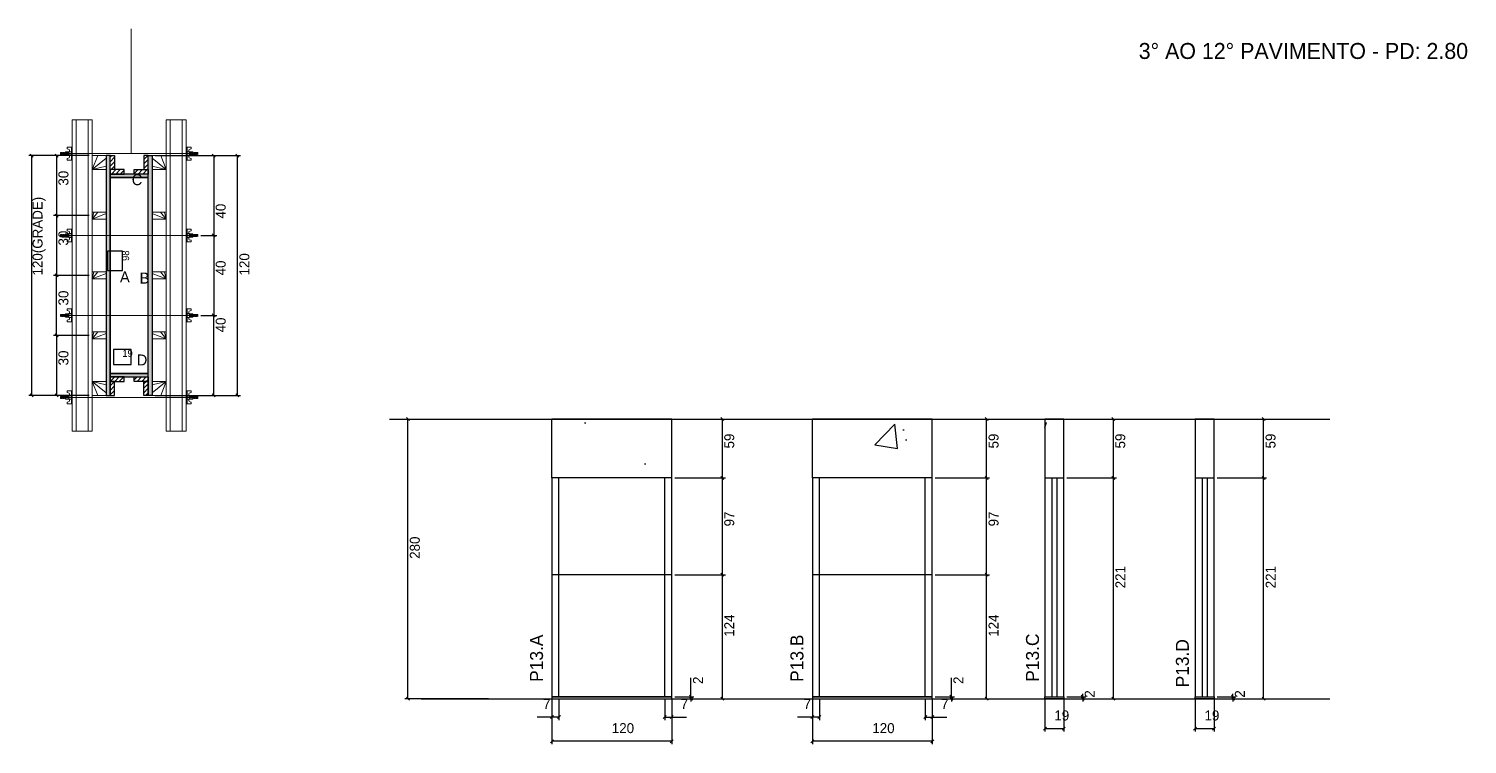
# Model space of a CAD drawing. Header units: metres. Extents: x 4243 to 5683, y 8626 to 9343.
import ezdxf

# ---------------------------------------------------------------- set-up
doc = ezdxf.new("R2010")
doc.units = ezdxf.units.M
for name, color, linetype in [('CHAPA', 7, 'Continuous'), ('COTA', 7, 'Continuous'), ('Hachura', 7, 'Continuous'), ('Madeira', 7, 'Continuous'), ('NIVEL 2° PAV.', 7, 'Continuous'), ('NOMENCLATURA', 7, 'Continuous'), ('Nível', 7, 'Continuous'), ('Painéis', 7, 'Continuous'), ('Perfil Metálico', 7, 'Continuous'), ('SARR_2.2x7', 7, 'Continuous'), ('SARRAFO', 7, 'Continuous'), ('Texto Seção', 7, 'Continuous'), ('TEXTO_GERAL', 7, 'Continuous')]:
    doc.layers.add(name, color=color, linetype=linetype)

msp = doc.modelspace()

# ---------------------------------------------------------------- hatches: boundary and pattern name
at = {"layer": 'COTA'}
h = msp.add_hatch(dxfattribs=at)
h.set_pattern_fill('AR-CONC')
h.paths.add_polyline_path([(4766.5, 8951.8), (4766.5, 8892.8), (4886.5, 8892.8), (4886.5, 8951.8), (4766.5, 8951.8)])
h = msp.add_hatch(dxfattribs=at)
h.set_pattern_fill('AR-CONC')
h.paths.add_polyline_path([(5027.4, 8951.8), (5027.4, 8892.8), (5147.4, 8892.8), (5147.4, 8951.8), (5027.4, 8951.8)])
h = msp.add_hatch(dxfattribs=at)
h.set_pattern_fill('AR-CONC')
h.paths.add_polyline_path([(5279.2, 8892.8), (5279.2, 8951.8), (5260.2, 8951.8), (5260.2, 8892.8), (5279.2, 8892.8)])
h = msp.add_hatch(dxfattribs=at)
h.set_pattern_fill('AR-CONC')
h.paths.add_polyline_path([(5429.6, 8892.8), (5429.6, 8951.8), (5410.6, 8951.8), (5410.6, 8892.8), (5429.6, 8892.8)])
at = {"layer": 'Hachura'}
h = msp.add_hatch(color=7, dxfattribs=at)
h.dxf.hatch_style = 1
h.paths.add_polyline_path([(4324.2, 9215.5), (4320.2, 9215.5), (4320.2, 8975.5), (4324.2, 8975.5), (4324.2, 9215.5)])
h = msp.add_hatch(color=7, dxfattribs=at)
h.dxf.hatch_style = 1
h.paths.add_polyline_path([(4324.2, 9215.5), (4320.2, 9215.5), (4320.2, 8975.5), (4324.2, 8975.5), (4324.2, 9215.5)])
h = msp.add_hatch(dxfattribs=at)
h.set_pattern_fill('ANSI31')
h.paths.add_polyline_path([(4324.2, 9201.5), (4328.6, 9201.5), (4328.6, 9215.5), (4324.2, 9215.5), (4324.2, 9201.5)])
h = msp.add_hatch(dxfattribs=at)
h.set_pattern_fill('ANSI31')
h.paths.add_polyline_path([(4362.2, 9201.5), (4357.8, 9201.5), (4357.8, 9215.5), (4362.2, 9215.5), (4362.2, 9201.5)])
h = msp.add_hatch(color=7, dxfattribs=at)
h.dxf.hatch_style = 1
h.paths.add_polyline_path([(4362.2, 9215.5), (4366.2, 9215.5), (4366.2, 8975.5), (4362.2, 8975.5), (4362.2, 9215.5)])
h = msp.add_hatch(color=7, dxfattribs=at)
h.dxf.hatch_style = 1
h.paths.add_polyline_path([(4362.2, 9215.5), (4366.2, 9215.5), (4366.2, 8975.5), (4362.2, 8975.5), (4362.2, 9215.5)])
h = msp.add_hatch(dxfattribs=at)
h.set_pattern_fill('ANSI31')
h.paths.add_polyline_path([(4324.2, 9197.1), (4324.2, 9201.5), (4338.2, 9201.5), (4338.2, 9197.1), (4324.2, 9197.1)])
h = msp.add_hatch(color=7, dxfattribs=at)
h.dxf.hatch_style = 1
h.paths.add_polyline_path([(4362.2, 9193.5), (4362.2, 9197.1), (4324.2, 9197.1), (4324.2, 9193.5), (4362.2, 9193.5)])
h = msp.add_hatch(color=7, dxfattribs=at)
h.dxf.hatch_style = 1
h.paths.add_polyline_path([(4362.2, 9193.5), (4362.2, 9197.1), (4324.2, 9197.1), (4324.2, 9193.5), (4362.2, 9193.5)])
h = msp.add_hatch(dxfattribs=at)
h.set_pattern_fill('ANSI31')
h.paths.add_polyline_path([(4362.2, 9197.1), (4362.2, 9201.5), (4348.2, 9201.5), (4348.2, 9197.1), (4362.2, 9197.1)])
h = msp.add_hatch(color=7, dxfattribs=at)
h.dxf.hatch_style = 1
h.paths.add_polyline_path([(4362.2, 8993.9), (4362.2, 8997.5), (4324.2, 8997.5), (4324.2, 8993.9), (4362.2, 8993.9)])
h = msp.add_hatch(color=7, dxfattribs=at)
h.dxf.hatch_style = 1
h.paths.add_polyline_path([(4362.2, 8993.9), (4362.2, 8997.5), (4324.2, 8997.5), (4324.2, 8993.9), (4362.2, 8993.9)])
h = msp.add_hatch(dxfattribs=at)
h.set_pattern_fill('ANSI31')
h.paths.add_polyline_path([(4324.2, 8989.5), (4324.2, 8993.9), (4338.2, 8993.9), (4338.2, 8989.5), (4324.2, 8989.5)])
h = msp.add_hatch(dxfattribs=at)
h.set_pattern_fill('ANSI31')
h.paths.add_polyline_path([(4324.2, 8989.5), (4328.6, 8989.5), (4328.6, 8975.5), (4324.2, 8975.5), (4324.2, 8989.5)])
h = msp.add_hatch(dxfattribs=at)
h.set_pattern_fill('ANSI31')
h.paths.add_polyline_path([(4362.2, 8989.5), (4362.2, 8993.9), (4348.2, 8993.9), (4348.2, 8989.5), (4362.2, 8989.5)])
h = msp.add_hatch(dxfattribs=at)
h.set_pattern_fill('ANSI31')
h.paths.add_polyline_path([(4362.2, 8989.5), (4357.8, 8989.5), (4357.8, 8975.5), (4362.2, 8975.5), (4362.2, 8989.5)])

# ---------------------------------------------------------------- linework, layer by layer
at = {"layer": 'CHAPA', "color": 1, "lineweight": 25}
for points in [[(4324.2, 9215.5), (4320.2, 9215.5), (4320.2, 8975.5), (4324.2, 8975.5)], [(4324.2, 9215.5), (4320.2, 9215.5), (4320.2, 8975.5), (4324.2, 8975.5)], [(4362.2, 9215.5), (4366.2, 9215.5), (4366.2, 8975.5), (4362.2, 8975.5)], [(4362.2, 9215.5), (4366.2, 9215.5), (4366.2, 8975.5), (4362.2, 8975.5)], [(4362.2, 9193.5), (4362.2, 9197.1), (4324.2, 9197.1), (4324.2, 9193.5)], [(4362.2, 9193.5), (4362.2, 9197.1), (4324.2, 9197.1), (4324.2, 9193.5)], [(4362.2, 8993.9), (4362.2, 8997.5), (4324.2, 8997.5), (4324.2, 8993.9)], [(4362.2, 8993.9), (4362.2, 8997.5), (4324.2, 8997.5), (4324.2, 8993.9)]]:
    msp.add_lwpolyline(points, close=True, dxfattribs=at)
at = {"layer": 'COTA', "color": 241, "lineweight": 25}
for p, q in [((4303.2, 9215.5), (4242.6, 9215.5)), ((4245.6, 8975.5), (4245.6, 9215.5)), ((4303.1, 9215.5), (4267.5, 9215.5)), ((4270.5, 9215.5), (4270.5, 9155.5)), ((4369.2, 9215.5), (4454.6, 9215.5)), ((4403.2, 9215.5), (4430.9, 9215.5)), ((4427.9, 9215.5), (4427.9, 9135.6)), ((4451.6, 8975.5), (4451.6, 9215.5)), ((4303.1, 9155.5), (4267.5, 9155.5)), ((4303.1, 9155.5), (4267.5, 9155.5)), ((4270.5, 9155.5), (4270.5, 9095.5)), ((4415, 9135.6), (4430.9, 9135.6)), ((4415, 9135.6), (4430.9, 9135.6)), ((4427.9, 9135.6), (4427.9, 9055.6)), ((4303.1, 9095.5), (4267.5, 9095.5)), ((4303.1, 9095.5), (4267.5, 9095.5)), ((4270.5, 9035.5), (4270.5, 9095.5)), ((4415, 9055.6), (4430.9, 9055.6)), ((4415, 9055.6), (4430.9, 9055.6)), ((4427.9, 8975.5), (4427.9, 9055.6)), ((4303.1, 9035.5), (4267.5, 9035.5)), ((4303.1, 9035.5), (4267.5, 9035.5)), ((4270.5, 9035.5), (4270.5, 8975.5)), ((4303.2, 8975.5), (4242.6, 8975.5)), ((4303.1, 8975.5), (4267.5, 8975.5)), ((4369.2, 8975.5), (4454.6, 8975.5)), ((4403.2, 8975.5), (4430.9, 8975.5)), ((4886.5, 8951.8), (4766.5, 8951.8)), ((4766.5, 8892.8), (4766.5, 8951.8)), ((4886.5, 8892.8), (4886.5, 8951.8)), ((5147.4, 8951.8), (5027.4, 8951.8)), ((5027.4, 8892.8), (5027.4, 8951.8)), ((5147.4, 8892.8), (5147.4, 8951.8))]:
    msp.add_line(p, q, dxfattribs=at)
at = {"layer": 'COTA', "color": 0, "lineweight": 25}
for p, q in [((4247.1, 9214), (4244.1, 9217)), ((4272, 9214), (4269, 9217)), ((4429.4, 9214), (4426.4, 9217)), ((4453.1, 9214), (4450.1, 9217)), ((4269, 9157), (4272, 9154)), ((4272, 9154), (4269, 9157)), ((4426.4, 9137.1), (4429.4, 9134.1)), ((4429.4, 9134.1), (4426.4, 9137.1)), ((4269, 9097), (4272, 9094)), ((4272, 9094), (4269, 9097)), ((4429.4, 9054.1), (4426.4, 9057.1)), ((4426.4, 9057.1), (4429.4, 9054.1)), ((4272, 9034), (4269, 9037)), ((4269, 9037), (4272, 9034)), ((4244.1, 8977), (4247.1, 8974)), ((4269, 8977), (4272, 8974)), ((4426.4, 8977), (4429.4, 8974)), ((4450.1, 8977), (4453.1, 8974)), ((4938.7, 8950.3), (4935.7, 8953.3)), ((5203.4, 8950.3), (5200.4, 8953.3)), ((5330.4, 8950.3), (5327.4, 8953.3)), ((5480.8, 8950.3), (5477.8, 8953.3)), ((4938.7, 8891.3), (4935.7, 8894.3)), ((4935.7, 8894.3), (4938.7, 8891.3)), ((5203.4, 8891.3), (5200.4, 8894.3)), ((5200.4, 8894.3), (5203.4, 8891.3)), ((5327.4, 8894.3), (5330.4, 8891.3)), ((5330.4, 8891.3), (5327.4, 8894.3)), ((5477.8, 8894.3), (5480.8, 8891.3)), ((5480.8, 8891.3), (5477.8, 8894.3)), ((4938.7, 8794.3), (4935.7, 8797.3)), ((4935.7, 8797.3), (4938.7, 8794.3)), ((5203.4, 8794.3), (5200.4, 8797.3)), ((5200.4, 8797.3), (5203.4, 8794.3)), ((4904.3, 8675.3), (4907.3, 8672.3)), ((4907.3, 8670.3), (4904.3, 8673.3)), ((4935.7, 8673.3), (4938.7, 8670.3)), ((5165.1, 8675.3), (5168.1, 8672.3)), ((5168.1, 8670.3), (5165.1, 8673.3)), ((5200.4, 8673.3), (5203.4, 8670.3)), ((5296.6, 8675.3), (5299.6, 8672.3)), ((5299.6, 8670.3), (5296.6, 8673.3)), ((5327.4, 8673.3), (5330.4, 8670.3)), ((5447, 8675.3), (5450, 8672.3)), ((5450, 8670.3), (5447, 8673.3)), ((5477.8, 8673.3), (5480.8, 8670.3)), ((4768, 8654.8), (4765, 8651.8)), ((4772, 8651.8), (4775, 8654.8)), ((4881, 8654.8), (4878, 8651.8)), ((4885, 8651.8), (4888, 8654.8)), ((5028.9, 8654.8), (5025.9, 8651.8)), ((5032.9, 8651.8), (5035.9, 8654.8)), ((5141.9, 8654.8), (5138.9, 8651.8)), ((5145.9, 8651.8), (5148.9, 8654.8)), ((4768, 8630.7), (4765, 8627.7)), ((4885, 8627.7), (4888, 8630.7)), ((5028.9, 8630.7), (5025.9, 8627.7)), ((5145.9, 8627.7), (5148.9, 8630.7)), ((5261.7, 8643.4), (5258.7, 8640.4)), ((5277.7, 8640.4), (5280.7, 8643.4)), ((5412.1, 8643.4), (5409.1, 8640.4)), ((5428.1, 8640.4), (5431.1, 8643.4))]:
    msp.add_line(p, q, dxfattribs=at)
at = {"layer": 'COTA', "color": 180, "lineweight": 25}
for p, q in [((4336.6, 9119.7), (4321.6, 9119.7)), ((4321.6, 9119.7), (4321.6, 9100.4)), ((4336.6, 9100.4), (4336.6, 9119.7)), ((4321.6, 9100.4), (4336.6, 9100.4)), ((4345.3, 9021.5), (4327.3, 9021.5)), ((4327.3, 9021.5), (4327.3, 9006.5)), ((4345.3, 9006.5), (4345.3, 9021.5)), ((4327.3, 9006.5), (4345.3, 9006.5))]:
    msp.add_line(p, q, dxfattribs=at)
at = {"layer": 'COTA', "color": 4, "lineweight": 25}
for p, q in [((4889.5, 8951.8), (4940.2, 8951.8)), ((4937.2, 8892.8), (4937.2, 8951.8)), ((5150.4, 8951.8), (5204.9, 8951.8)), ((5201.9, 8892.8), (5201.9, 8951.8)), ((5282.2, 8951.8), (5331.9, 8951.8)), ((5328.9, 8892.8), (5328.9, 8951.8)), ((5432.6, 8951.8), (5482.3, 8951.8)), ((5479.3, 8892.8), (5479.3, 8951.8)), ((4889.5, 8892.8), (4940.2, 8892.8)), ((4889.5, 8892.8), (4940.2, 8892.8)), ((4937.2, 8795.8), (4937.2, 8892.8)), ((5150.4, 8892.8), (5204.9, 8892.8)), ((5150.4, 8892.8), (5204.9, 8892.8)), ((5201.9, 8795.8), (5201.9, 8892.8)), ((5282.2, 8892.8), (5331.9, 8892.8)), ((5282.2, 8892.8), (5331.9, 8892.8)), ((5328.9, 8671.8), (5328.9, 8892.8)), ((5432.6, 8892.8), (5482.3, 8892.8)), ((5432.6, 8892.8), (5482.3, 8892.8)), ((5479.3, 8671.8), (5479.3, 8892.8)), ((4889.5, 8795.8), (4940.2, 8795.8)), ((4889.5, 8795.8), (4940.2, 8795.8)), ((4937.2, 8671.8), (4937.2, 8795.8)), ((5150.4, 8795.8), (5204.9, 8795.8)), ((5150.4, 8795.8), (5204.9, 8795.8)), ((5201.9, 8671.8), (5201.9, 8795.8)), ((4905.8, 8673.8), (4905.8, 8692.6)), ((5166.6, 8673.8), (5166.6, 8692.6)), ((4889.5, 8673.8), (4908.8, 8673.8)), ((4905.8, 8671.8), (4905.8, 8673.8)), ((5150.4, 8673.8), (5169.6, 8673.8)), ((5166.6, 8671.8), (5166.6, 8673.8)), ((5282.2, 8673.8), (5301.1, 8673.8)), ((5298.1, 8673.8), (5298.1, 8676.8)), ((5298.1, 8671.8), (5298.1, 8673.8)), ((5432.6, 8673.8), (5451.5, 8673.8)), ((5448.5, 8673.8), (5448.5, 8676.8)), ((5448.5, 8671.8), (5448.5, 8673.8)), ((4766.5, 8670.8), (4766.5, 8626.2)), ((4766.5, 8668.8), (4766.5, 8650.3)), ((4773.5, 8670.8), (4773.5, 8650.3)), ((4879.5, 8670.8), (4879.5, 8650.3)), ((4886.5, 8670.8), (4886.5, 8626.2)), ((4886.5, 8668.8), (4886.5, 8650.3)), ((4889.5, 8671.8), (4908.8, 8671.8)), ((4889.5, 8671.8), (4940.2, 8671.8)), ((4905.8, 8671.8), (4905.8, 8668.8)), ((5027.4, 8670.8), (5027.4, 8626.2)), ((5027.4, 8668.8), (5027.4, 8650.3)), ((5034.4, 8670.8), (5034.4, 8650.3)), ((5140.4, 8670.8), (5140.4, 8650.3)), ((5147.4, 8670.8), (5147.4, 8626.2)), ((5147.4, 8668.8), (5147.4, 8650.3)), ((5150.4, 8671.8), (5169.6, 8671.8)), ((5150.4, 8671.8), (5204.9, 8671.8)), ((5166.6, 8671.8), (5166.6, 8668.8)), ((5260.2, 8670.8), (5260.2, 8638.9)), ((5279.2, 8670.8), (5279.2, 8638.9)), ((5282.2, 8671.8), (5301.1, 8671.8)), ((5282.2, 8671.8), (5331.9, 8671.8)), ((5298.1, 8671.8), (5298.1, 8668.8)), ((5410.6, 8670.8), (5410.6, 8638.9)), ((5429.6, 8670.8), (5429.6, 8638.9)), ((5432.6, 8671.8), (5451.5, 8671.8)), ((5432.6, 8671.8), (5482.3, 8671.8)), ((5448.5, 8671.8), (5448.5, 8668.8)), ((4766.5, 8653.3), (4751.8, 8653.3)), ((4773.5, 8653.3), (4766.5, 8653.3)), ((4879.5, 8653.3), (4886.5, 8653.3)), ((4886.5, 8653.3), (4901.2, 8653.3)), ((5027.4, 8653.3), (5012.6, 8653.3)), ((5034.4, 8653.3), (5027.4, 8653.3)), ((5140.4, 8653.3), (5147.4, 8653.3)), ((5147.4, 8653.3), (5162.1, 8653.3)), ((5260.2, 8641.9), (5279.2, 8641.9)), ((5410.6, 8641.9), (5429.6, 8641.9)), ((4886.5, 8629.2), (4766.5, 8629.2)), ((5147.4, 8629.2), (5027.4, 8629.2))]:
    msp.add_line(p, q, dxfattribs=at)
at = {"layer": 'COTA', "color": 241, "lineweight": 25}
for points in [[(5279.2, 8892.8), (5279.2, 8951.8), (5260.2, 8951.8), (5260.2, 8892.8)], [(5429.6, 8892.8), (5429.6, 8951.8), (5410.6, 8951.8), (5410.6, 8892.8)]]:
    msp.add_lwpolyline(points, dxfattribs=at)
at = {"layer": 'Hachura', "color": 0, "lineweight": 9}
for p, q in [((4286.2, 9224), (4281, 9224)), ((4281, 9224), (4281, 9222.3)), ((4281, 9222.3), (4283.2, 9221.7)), ((4283.4, 9221.4), (4283.4, 9219.4)), ((4285.2, 9223.8), (4286.2, 9223.8)), ((4285.2, 9223.6), (4286.2, 9223.6)), ((4285.2, 9223.3), (4286.2, 9223.3)), ((4285.2, 9222.8), (4286.2, 9222.8)), ((4285.2, 9222), (4286.2, 9222)), ((4285.2, 9220.6), (4286.2, 9220.6)), ((4285.3, 9224), (4285.3, 9211.1)), ((4285.3, 9224), (4285.3, 9218.8)), ((4286.2, 9211.1), (4286.2, 9224)), ((4400.2, 9211.1), (4400.2, 9224)), ((4400.2, 9224), (4405.3, 9224)), ((4401.1, 9223.8), (4400.2, 9223.8)), ((4401.1, 9223.6), (4400.2, 9223.6)), ((4401.1, 9223.3), (4400.2, 9223.3)), ((4401.1, 9222.8), (4400.2, 9222.8)), ((4401.1, 9222), (4400.2, 9222)), ((4401.1, 9220.6), (4400.2, 9220.6)), ((4401.1, 9224), (4401.1, 9211.1)), ((4401.1, 9224), (4401.1, 9218.8)), ((4402.9, 9221.4), (4402.9, 9219.4)), ((4405.3, 9222.3), (4403.1, 9221.7)), ((4405.3, 9224), (4405.3, 9222.3)), ((4274.7, 9218.5), (4274.4, 9218.2)), ((4274.4, 9218.2), (4274.4, 9216.9)), ((4274.7, 9216.6), (4274.4, 9216.9)), ((4275, 9218.5), (4274.7, 9218.5)), ((4274.7, 9216.6), (4274.7, 9218.5)), ((4275.3, 9216.6), (4274.7, 9217.9)), ((4275.2, 9216.5), (4274.7, 9217.6)), ((4274.7, 9217.1), (4275, 9216.5)), ((4274.7, 9216.9), (4274.8, 9216.6)), ((4275, 9218.5), (4276, 9216.6)), ((4275, 9218.5), (4276, 9216.6)), ((4275.1, 9218.6), (4276.2, 9216.5)), ((4276.4, 9216.5), (4275.3, 9218.7)), ((4275.3, 9216.6), (4276, 9216.6)), ((4276.2, 9218.5), (4275.5, 9218.5)), ((4276.5, 9216.6), (4275.5, 9218.5)), ((4276.2, 9218.5), (4277.1, 9216.6)), ((4276.3, 9218.6), (4277.3, 9216.5)), ((4277.6, 9216.5), (4276.5, 9218.7)), ((4277.1, 9216.6), (4276.5, 9216.6)), ((4277.3, 9218.5), (4276.7, 9218.5)), ((4277.6, 9216.6), (4276.7, 9218.5)), ((4276.9, 9218.5), (4276.7, 9218.5)), ((4277.3, 9218.5), (4278.3, 9216.6)), ((4277.4, 9218.6), (4278.5, 9216.5)), ((4277.9, 9216.6), (4277.6, 9216.6)), ((4278.7, 9216.5), (4277.7, 9218.7)), ((4278.5, 9218.5), (4277.8, 9218.5)), ((4278.8, 9216.6), (4277.8, 9218.5)), ((4277.9, 9216.6), (4278.3, 9216.6)), ((4278.5, 9218.5), (4279.4, 9216.6)), ((4279.4, 9217.4), (4278.8, 9218.7)), ((4278.8, 9216.6), (4279.4, 9216.6)), ((4279.4, 9217.6), (4279, 9218.5)), ((4279.4, 9218.5), (4279, 9218.5)), ((4279.4, 9215.8), (4279.4, 9219.2)), ((4279.4, 9219.2), (4282.7, 9219.2)), ((4279.4, 9218.2), (4282.7, 9218.2)), ((4279.4, 9216.6), (4282.7, 9216.6)), ((4282.7, 9215.8), (4279.4, 9215.8)), ((4279.5, 9215.8), (4279.5, 9219.2)), ((4281, 9212.7), (4283.2, 9213.3)), ((4281, 9211.1), (4281, 9212.7)), ((4285.3, 9211.1), (4281, 9211.1)), ((4282.7, 9219.4), (4282.7, 9215.6)), ((4285.3, 9219.4), (4282.7, 9219.4)), ((4282.7, 9215.6), (4282.7, 9215.8)), ((4282.7, 9215.6), (4282.7, 9215.8)), ((4282.7, 9215.6), (4285.3, 9215.6)), ((4285.3, 9217.8), (4283.3, 9217.8)), ((4283.3, 9217.3), (4285.3, 9217.3)), ((4283.4, 9213.6), (4283.4, 9215.6)), ((4285.2, 9214.5), (4286.2, 9214.5)), ((4285.2, 9213.1), (4286.2, 9213.1)), ((4285.2, 9212.2), (4286.2, 9212.2)), ((4285.2, 9211.7), (4286.2, 9211.7)), ((4285.2, 9211.4), (4286.2, 9211.4)), ((4285.2, 9211.2), (4286.2, 9211.2)), ((4285.3, 9217.5), (4285.3, 9219.4)), ((4285.3, 9218.8), (4285.3, 9218.2)), ((4285.3, 9217.5), (4286.2, 9217.5)), ((4285.3, 9211.1), (4286.2, 9211.1)), ((4285.6, 9218.5), (4285.4, 9218.5)), ((4285.4, 9216.5), (4285.8, 9216.5)), ((4286, 9218.5), (4285.6, 9218.5)), ((4286.2, 9212), (4286.2, 9219.8)), ((4400.2, 9212), (4400.2, 9219.8)), ((4401.1, 9217.5), (4400.2, 9217.5)), ((4401.1, 9214.5), (4400.2, 9214.5)), ((4401.1, 9213.1), (4400.2, 9213.1)), ((4401.1, 9212.2), (4400.2, 9212.2)), ((4401.1, 9211.7), (4400.2, 9211.7)), ((4401.1, 9211.4), (4400.2, 9211.4)), ((4401.1, 9211.2), (4400.2, 9211.2)), ((4401.1, 9211.1), (4400.2, 9211.1)), ((4400.3, 9218.5), (4400.7, 9218.5)), ((4400.9, 9216.5), (4400.5, 9216.5)), ((4400.7, 9218.5), (4401, 9218.5)), ((4401.1, 9217.5), (4401.1, 9219.4)), ((4401.1, 9219.4), (4403.6, 9219.4)), ((4401.1, 9218.8), (4401.1, 9218.2)), ((4401.1, 9217.8), (4403.1, 9217.8)), ((4403.1, 9217.3), (4401.1, 9217.3)), ((4403.6, 9215.6), (4401.1, 9215.6)), ((4401.1, 9211.1), (4405.3, 9211.1)), ((4402.9, 9213.6), (4402.9, 9215.6)), ((4405.3, 9212.7), (4403.1, 9213.3)), ((4403.6, 9219.4), (4403.6, 9215.6)), ((4406.9, 9219.2), (4403.6, 9219.2)), ((4406.9, 9218.2), (4403.6, 9218.2)), ((4406.9, 9216.6), (4403.6, 9216.6)), ((4403.6, 9215.8), (4406.9, 9215.8)), ((4403.6, 9215.6), (4403.6, 9215.8)), ((4403.6, 9215.6), (4403.6, 9215.8)), ((4405.3, 9211.1), (4405.3, 9212.7)), ((4406.8, 9215.8), (4406.8, 9219.2)), ((4406.9, 9215.8), (4406.9, 9219.2)), ((4406.9, 9217.4), (4407.5, 9218.7)), ((4407.8, 9218.5), (4406.9, 9216.6)), ((4406.9, 9217.6), (4407.3, 9218.5)), ((4406.9, 9218.5), (4407.3, 9218.5)), ((4407.5, 9216.6), (4406.9, 9216.6)), ((4407.5, 9216.6), (4408.5, 9218.5)), ((4407.6, 9216.5), (4408.7, 9218.7)), ((4408.9, 9218.6), (4407.8, 9216.5)), ((4407.8, 9218.5), (4408.5, 9218.5)), ((4409, 9218.5), (4408, 9216.6)), ((4408.5, 9216.6), (4408, 9216.6)), ((4408.5, 9216.6), (4408.7, 9216.6)), ((4408.7, 9216.5), (4409.8, 9218.7)), ((4408.7, 9216.6), (4409.6, 9218.5)), ((4410.1, 9218.6), (4409, 9216.5)), ((4409, 9218.5), (4409.6, 9218.5)), ((4410.2, 9218.5), (4409.2, 9216.6)), ((4409.2, 9216.6), (4409.8, 9216.6)), ((4409.4, 9218.5), (4409.6, 9218.5)), ((4409.8, 9216.6), (4410.8, 9218.5)), ((4409.9, 9216.5), (4411, 9218.7)), ((4411.2, 9218.6), (4410.1, 9216.5)), ((4410.2, 9218.5), (4410.8, 9218.5)), ((4411.3, 9218.5), (4410.3, 9216.6)), ((4411.3, 9218.5), (4410.3, 9216.6)), ((4411, 9216.6), (4410.3, 9216.6)), ((4411, 9216.6), (4411.6, 9217.9)), ((4411.1, 9216.5), (4411.6, 9217.6)), ((4411.3, 9218.5), (4411.6, 9218.5)), ((4411.6, 9217.1), (4411.3, 9216.5)), ((4411.6, 9216.9), (4411.5, 9216.6)), ((4411.6, 9218.5), (4412, 9218.2)), ((4411.6, 9216.6), (4411.6, 9218.5)), ((4411.6, 9216.6), (4412, 9216.9)), ((4412, 9218.2), (4412, 9216.9)), ((4274.7, 9136.5), (4274.4, 9136.2)), ((4274.4, 9136.2), (4274.4, 9134.9)), ((4274.7, 9134.6), (4274.4, 9134.9)), ((4275, 9136.5), (4274.7, 9136.5)), ((4274.7, 9134.6), (4274.7, 9136.5)), ((4275.3, 9134.6), (4274.7, 9135.9)), ((4275.2, 9134.5), (4274.7, 9135.6)), ((4274.7, 9135.1), (4275, 9134.5)), ((4274.7, 9134.9), (4274.8, 9134.6)), ((4275, 9136.5), (4276, 9134.6)), ((4275, 9136.5), (4276, 9134.6)), ((4275.1, 9136.6), (4276.2, 9134.5)), ((4276.4, 9134.5), (4275.3, 9136.7)), ((4275.3, 9134.6), (4276, 9134.6)), ((4276.2, 9136.5), (4275.5, 9136.5)), ((4276.5, 9134.6), (4275.5, 9136.5)), ((4276.2, 9136.5), (4277.1, 9134.6)), ((4276.3, 9136.6), (4277.3, 9134.5)), ((4277.6, 9134.5), (4276.5, 9136.7)), ((4277.1, 9134.6), (4276.5, 9134.6)), ((4277.3, 9136.5), (4276.7, 9136.5)), ((4277.6, 9134.6), (4276.7, 9136.5)), ((4276.9, 9136.5), (4276.7, 9136.5)), ((4277.3, 9136.5), (4278.3, 9134.6)), ((4277.4, 9136.6), (4278.5, 9134.5)), ((4277.9, 9134.6), (4277.6, 9134.6)), ((4278.7, 9134.5), (4277.7, 9136.7)), ((4278.5, 9136.5), (4277.8, 9136.5)), ((4278.8, 9134.6), (4277.8, 9136.5)), ((4277.9, 9134.6), (4278.3, 9134.6)), ((4278.5, 9136.5), (4279.4, 9134.6)), ((4279.4, 9135.4), (4278.8, 9136.7)), ((4278.8, 9134.6), (4279.4, 9134.6)), ((4279.4, 9135.6), (4279, 9136.5)), ((4279.4, 9136.5), (4279, 9136.5)), ((4279.4, 9133.8), (4279.4, 9137.2)), ((4279.4, 9137.2), (4282.7, 9137.2)), ((4279.4, 9136.2), (4282.7, 9136.2)), ((4279.4, 9134.6), (4282.7, 9134.6)), ((4282.7, 9133.8), (4279.4, 9133.8)), ((4279.5, 9133.8), (4279.5, 9137.2)), ((4286.2, 9142), (4281, 9142)), ((4281, 9142), (4281, 9140.3)), ((4281, 9140.3), (4283.2, 9139.7)), ((4282.7, 9137.4), (4282.7, 9133.6)), ((4285.3, 9137.4), (4282.7, 9137.4)), ((4282.7, 9133.6), (4282.7, 9133.8)), ((4282.7, 9133.6), (4282.7, 9133.8)), ((4282.7, 9133.6), (4285.3, 9133.6)), ((4285.3, 9135.8), (4283.3, 9135.8)), ((4283.3, 9135.3), (4285.3, 9135.3)), ((4283.4, 9139.4), (4283.4, 9137.4)), ((4283.4, 9131.6), (4283.4, 9133.6)), ((4285.2, 9141.8), (4286.2, 9141.8)), ((4285.2, 9141.6), (4286.2, 9141.6)), ((4285.2, 9141.3), (4286.2, 9141.3)), ((4285.2, 9140.8), (4286.2, 9140.8)), ((4285.2, 9140), (4286.2, 9140)), ((4285.2, 9138.6), (4286.2, 9138.6)), ((4285.3, 9142), (4285.3, 9129.1)), ((4285.3, 9142), (4285.3, 9136.8)), ((4285.3, 9135.5), (4285.3, 9137.4)), ((4285.3, 9136.8), (4285.3, 9136.2)), ((4285.3, 9135.5), (4286.2, 9135.5)), ((4285.6, 9136.5), (4285.4, 9136.5)), ((4285.4, 9134.5), (4285.8, 9134.5)), ((4286, 9136.5), (4285.6, 9136.5)), ((4286.2, 9129.1), (4286.2, 9142)), ((4286.2, 9130), (4286.2, 9137.8)), ((4400.2, 9129.1), (4400.2, 9142)), ((4400.2, 9142), (4405.3, 9142)), ((4401.1, 9141.8), (4400.2, 9141.8)), ((4401.1, 9141.6), (4400.2, 9141.6)), ((4401.1, 9141.3), (4400.2, 9141.3)), ((4401.1, 9140.8), (4400.2, 9140.8)), ((4401.1, 9140), (4400.2, 9140)), ((4401.1, 9138.6), (4400.2, 9138.6)), ((4400.2, 9130), (4400.2, 9137.8)), ((4401.1, 9135.5), (4400.2, 9135.5)), ((4400.3, 9136.5), (4400.7, 9136.5)), ((4400.9, 9134.5), (4400.5, 9134.5)), ((4400.7, 9136.5), (4401, 9136.5)), ((4401.1, 9142), (4401.1, 9129.1)), ((4401.1, 9142), (4401.1, 9136.8)), ((4401.1, 9135.5), (4401.1, 9137.4)), ((4401.1, 9137.4), (4403.6, 9137.4)), ((4401.1, 9136.8), (4401.1, 9136.2)), ((4401.1, 9135.8), (4403.1, 9135.8)), ((4403.1, 9135.3), (4401.1, 9135.3)), ((4403.6, 9133.6), (4401.1, 9133.6)), ((4402.9, 9139.4), (4402.9, 9137.4)), ((4402.9, 9131.6), (4402.9, 9133.6)), ((4405.3, 9140.3), (4403.1, 9139.7)), ((4403.6, 9137.4), (4403.6, 9133.6)), ((4406.9, 9137.2), (4403.6, 9137.2)), ((4406.9, 9136.2), (4403.6, 9136.2)), ((4406.9, 9134.6), (4403.6, 9134.6)), ((4403.6, 9133.8), (4406.9, 9133.8)), ((4403.6, 9133.6), (4403.6, 9133.8)), ((4403.6, 9133.6), (4403.6, 9133.8)), ((4405.3, 9142), (4405.3, 9140.3)), ((4406.8, 9133.8), (4406.8, 9137.2)), ((4406.9, 9133.8), (4406.9, 9137.2)), ((4406.9, 9135.4), (4407.5, 9136.7)), ((4407.8, 9136.5), (4406.9, 9134.6)), ((4406.9, 9135.6), (4407.3, 9136.5)), ((4406.9, 9136.5), (4407.3, 9136.5)), ((4407.5, 9134.6), (4406.9, 9134.6)), ((4407.5, 9134.6), (4408.5, 9136.5)), ((4407.6, 9134.5), (4408.7, 9136.7)), ((4408.9, 9136.6), (4407.8, 9134.5)), ((4407.8, 9136.5), (4408.5, 9136.5)), ((4409, 9136.5), (4408, 9134.6)), ((4408.5, 9134.6), (4408, 9134.6)), ((4408.5, 9134.6), (4408.7, 9134.6)), ((4408.7, 9134.5), (4409.8, 9136.7)), ((4408.7, 9134.6), (4409.6, 9136.5)), ((4410.1, 9136.6), (4409, 9134.5)), ((4409, 9136.5), (4409.6, 9136.5)), ((4410.2, 9136.5), (4409.2, 9134.6)), ((4409.2, 9134.6), (4409.8, 9134.6)), ((4409.4, 9136.5), (4409.6, 9136.5)), ((4409.8, 9134.6), (4410.8, 9136.5)), ((4409.9, 9134.5), (4411, 9136.7)), ((4411.2, 9136.6), (4410.1, 9134.5)), ((4410.2, 9136.5), (4410.8, 9136.5)), ((4411.3, 9136.5), (4410.3, 9134.6)), ((4411.3, 9136.5), (4410.3, 9134.6)), ((4411, 9134.6), (4410.3, 9134.6)), ((4411, 9134.6), (4411.6, 9135.9)), ((4411.1, 9134.5), (4411.6, 9135.6)), ((4411.3, 9136.5), (4411.6, 9136.5)), ((4411.6, 9135.1), (4411.3, 9134.5)), ((4411.6, 9134.9), (4411.5, 9134.6)), ((4411.6, 9136.5), (4412, 9136.2)), ((4411.6, 9134.6), (4411.6, 9136.5)), ((4411.6, 9134.6), (4412, 9134.9)), ((4412, 9136.2), (4412, 9134.9)), ((4281, 9130.7), (4283.2, 9131.3)), ((4281, 9129.1), (4281, 9130.7)), ((4285.3, 9129.1), (4281, 9129.1)), ((4285.2, 9132.5), (4286.2, 9132.5)), ((4285.2, 9131.1), (4286.2, 9131.1)), ((4285.2, 9130.2), (4286.2, 9130.2)), ((4285.2, 9129.7), (4286.2, 9129.7)), ((4285.2, 9129.4), (4286.2, 9129.4)), ((4285.2, 9129.2), (4286.2, 9129.2)), ((4285.3, 9129.1), (4286.2, 9129.1)), ((4401.1, 9132.5), (4400.2, 9132.5)), ((4401.1, 9131.1), (4400.2, 9131.1)), ((4401.1, 9130.2), (4400.2, 9130.2)), ((4401.1, 9129.7), (4400.2, 9129.7)), ((4401.1, 9129.4), (4400.2, 9129.4)), ((4401.1, 9129.2), (4400.2, 9129.2)), ((4401.1, 9129.1), (4400.2, 9129.1)), ((4401.1, 9129.1), (4405.3, 9129.1)), ((4405.3, 9130.7), (4403.1, 9131.3)), ((4405.3, 9129.1), (4405.3, 9130.7)), ((4286.2, 9062), (4281, 9062)), ((4281, 9062), (4281, 9060.3)), ((4285.2, 9061.8), (4286.2, 9061.8)), ((4285.2, 9061.6), (4286.2, 9061.6)), ((4285.3, 9062), (4285.3, 9049.1)), ((4285.3, 9062), (4285.3, 9056.8)), ((4286.2, 9049.1), (4286.2, 9062)), ((4400.2, 9049.1), (4400.2, 9062)), ((4400.2, 9062), (4405.3, 9062)), ((4401.1, 9061.8), (4400.2, 9061.8)), ((4401.1, 9061.6), (4400.2, 9061.6)), ((4401.1, 9062), (4401.1, 9049.1)), ((4401.1, 9062), (4401.1, 9056.8)), ((4405.3, 9062), (4405.3, 9060.3)), ((4274.7, 9056.5), (4274.4, 9056.2)), ((4274.4, 9056.2), (4274.4, 9054.9)), ((4274.7, 9054.6), (4274.4, 9054.9)), ((4275, 9056.5), (4274.7, 9056.5)), ((4274.7, 9054.6), (4274.7, 9056.5)), ((4275.3, 9054.6), (4274.7, 9055.9)), ((4275.2, 9054.5), (4274.7, 9055.6)), ((4274.7, 9055.1), (4275, 9054.5)), ((4274.7, 9054.9), (4274.8, 9054.6)), ((4275, 9056.5), (4276, 9054.6)), ((4275, 9056.5), (4276, 9054.6)), ((4275.1, 9056.6), (4276.2, 9054.5)), ((4276.4, 9054.5), (4275.3, 9056.7)), ((4275.3, 9054.6), (4276, 9054.6)), ((4276.2, 9056.5), (4275.5, 9056.5)), ((4276.5, 9054.6), (4275.5, 9056.5)), ((4276.2, 9056.5), (4277.1, 9054.6)), ((4276.3, 9056.6), (4277.3, 9054.5)), ((4277.6, 9054.5), (4276.5, 9056.7)), ((4277.1, 9054.6), (4276.5, 9054.6)), ((4277.3, 9056.5), (4276.7, 9056.5)), ((4277.6, 9054.6), (4276.7, 9056.5)), ((4276.9, 9056.5), (4276.7, 9056.5)), ((4277.3, 9056.5), (4278.3, 9054.6)), ((4277.4, 9056.6), (4278.5, 9054.5)), ((4277.9, 9054.6), (4277.6, 9054.6)), ((4278.7, 9054.5), (4277.7, 9056.7)), ((4278.5, 9056.5), (4277.8, 9056.5)), ((4278.8, 9054.6), (4277.8, 9056.5)), ((4277.9, 9054.6), (4278.3, 9054.6)), ((4278.5, 9056.5), (4279.4, 9054.6)), ((4279.4, 9055.4), (4278.8, 9056.7)), ((4278.8, 9054.6), (4279.4, 9054.6)), ((4279.4, 9055.6), (4279, 9056.5)), ((4279.4, 9056.5), (4279, 9056.5)), ((4279.4, 9053.8), (4279.4, 9057.2)), ((4279.4, 9057.2), (4282.7, 9057.2)), ((4279.4, 9056.2), (4282.7, 9056.2)), ((4279.4, 9054.6), (4282.7, 9054.6)), ((4282.7, 9053.8), (4279.4, 9053.8)), ((4279.5, 9053.8), (4279.5, 9057.2)), ((4281, 9060.3), (4283.2, 9059.7)), ((4281, 9050.7), (4283.2, 9051.3)), ((4281, 9049.1), (4281, 9050.7)), ((4285.3, 9049.1), (4281, 9049.1)), ((4282.7, 9057.4), (4282.7, 9053.6)), ((4285.3, 9057.4), (4282.7, 9057.4)), ((4282.7, 9053.6), (4282.7, 9053.8)), ((4282.7, 9053.6), (4282.7, 9053.8)), ((4282.7, 9053.6), (4285.3, 9053.6)), ((4285.3, 9055.8), (4283.3, 9055.8)), ((4283.3, 9055.3), (4285.3, 9055.3)), ((4283.4, 9059.4), (4283.4, 9057.4)), ((4283.4, 9051.6), (4283.4, 9053.6)), ((4285.2, 9061.3), (4286.2, 9061.3)), ((4285.2, 9060.8), (4286.2, 9060.8)), ((4285.2, 9060), (4286.2, 9060)), ((4285.2, 9058.6), (4286.2, 9058.6)), ((4285.2, 9052.5), (4286.2, 9052.5)), ((4285.2, 9051.1), (4286.2, 9051.1)), ((4285.2, 9050.2), (4286.2, 9050.2)), ((4285.2, 9049.7), (4286.2, 9049.7)), ((4285.2, 9049.4), (4286.2, 9049.4)), ((4285.2, 9049.2), (4286.2, 9049.2)), ((4285.3, 9055.5), (4285.3, 9057.4)), ((4285.3, 9056.8), (4285.3, 9056.2)), ((4285.3, 9055.5), (4286.2, 9055.5)), ((4285.3, 9049.1), (4286.2, 9049.1)), ((4285.6, 9056.5), (4285.4, 9056.5)), ((4285.4, 9054.5), (4285.8, 9054.5)), ((4286, 9056.5), (4285.6, 9056.5)), ((4286.2, 9050), (4286.2, 9057.8)), ((4401.1, 9061.3), (4400.2, 9061.3)), ((4401.1, 9060.8), (4400.2, 9060.8)), ((4401.1, 9060), (4400.2, 9060)), ((4401.1, 9058.6), (4400.2, 9058.6)), ((4400.2, 9050), (4400.2, 9057.8)), ((4401.1, 9055.5), (4400.2, 9055.5)), ((4401.1, 9052.5), (4400.2, 9052.5)), ((4401.1, 9051.1), (4400.2, 9051.1)), ((4401.1, 9050.2), (4400.2, 9050.2)), ((4401.1, 9049.7), (4400.2, 9049.7)), ((4401.1, 9049.4), (4400.2, 9049.4)), ((4401.1, 9049.2), (4400.2, 9049.2)), ((4401.1, 9049.1), (4400.2, 9049.1)), ((4400.3, 9056.5), (4400.7, 9056.5)), ((4400.9, 9054.5), (4400.5, 9054.5)), ((4400.7, 9056.5), (4401, 9056.5)), ((4401.1, 9055.5), (4401.1, 9057.4)), ((4401.1, 9057.4), (4403.6, 9057.4)), ((4401.1, 9056.8), (4401.1, 9056.2)), ((4401.1, 9055.8), (4403.1, 9055.8)), ((4403.1, 9055.3), (4401.1, 9055.3)), ((4403.6, 9053.6), (4401.1, 9053.6)), ((4401.1, 9049.1), (4405.3, 9049.1)), ((4402.9, 9059.4), (4402.9, 9057.4)), ((4402.9, 9051.6), (4402.9, 9053.6)), ((4405.3, 9060.3), (4403.1, 9059.7)), ((4405.3, 9050.7), (4403.1, 9051.3)), ((4403.6, 9057.4), (4403.6, 9053.6)), ((4406.9, 9057.2), (4403.6, 9057.2)), ((4406.9, 9056.2), (4403.6, 9056.2)), ((4406.9, 9054.6), (4403.6, 9054.6)), ((4403.6, 9053.8), (4406.9, 9053.8)), ((4403.6, 9053.6), (4403.6, 9053.8)), ((4403.6, 9053.6), (4403.6, 9053.8)), ((4405.3, 9049.1), (4405.3, 9050.7)), ((4406.8, 9053.8), (4406.8, 9057.2)), ((4406.9, 9053.8), (4406.9, 9057.2)), ((4406.9, 9055.4), (4407.5, 9056.7)), ((4407.8, 9056.5), (4406.9, 9054.6)), ((4406.9, 9055.6), (4407.3, 9056.5)), ((4406.9, 9056.5), (4407.3, 9056.5)), ((4407.5, 9054.6), (4406.9, 9054.6)), ((4407.5, 9054.6), (4408.5, 9056.5)), ((4407.6, 9054.5), (4408.7, 9056.7)), ((4408.9, 9056.6), (4407.8, 9054.5)), ((4407.8, 9056.5), (4408.5, 9056.5)), ((4409, 9056.5), (4408, 9054.6)), ((4408.5, 9054.6), (4408, 9054.6)), ((4408.5, 9054.6), (4408.7, 9054.6)), ((4408.7, 9054.5), (4409.8, 9056.7)), ((4408.7, 9054.6), (4409.6, 9056.5)), ((4410.1, 9056.6), (4409, 9054.5)), ((4409, 9056.5), (4409.6, 9056.5)), ((4410.2, 9056.5), (4409.2, 9054.6)), ((4409.2, 9054.6), (4409.8, 9054.6)), ((4409.4, 9056.5), (4409.6, 9056.5)), ((4409.8, 9054.6), (4410.8, 9056.5)), ((4409.9, 9054.5), (4411, 9056.7)), ((4411.2, 9056.6), (4410.1, 9054.5)), ((4410.2, 9056.5), (4410.8, 9056.5)), ((4411.3, 9056.5), (4410.3, 9054.6)), ((4411.3, 9056.5), (4410.3, 9054.6)), ((4411, 9054.6), (4410.3, 9054.6)), ((4411, 9054.6), (4411.6, 9055.9)), ((4411.1, 9054.5), (4411.6, 9055.6)), ((4411.3, 9056.5), (4411.6, 9056.5)), ((4411.6, 9055.1), (4411.3, 9054.5)), ((4411.6, 9054.9), (4411.5, 9054.6)), ((4411.6, 9056.5), (4412, 9056.2)), ((4411.6, 9054.6), (4411.6, 9056.5)), ((4411.6, 9054.6), (4412, 9054.9)), ((4412, 9056.2), (4412, 9054.9)), ((4279.4, 8975.2), (4279.4, 8971.8)), ((4282.7, 8975.2), (4279.4, 8975.2)), ((4279.5, 8975.2), (4279.5, 8971.8)), ((4285.3, 8980), (4281, 8980)), ((4281, 8980), (4281, 8978.3)), ((4281, 8978.3), (4283.2, 8977.7)), ((4282.7, 8971.6), (4282.7, 8975.4)), ((4282.7, 8975.4), (4285.3, 8975.4)), ((4282.7, 8975.4), (4282.7, 8975.2)), ((4282.7, 8975.4), (4282.7, 8975.2)), ((4283.4, 8977.4), (4283.4, 8975.4)), ((4285.2, 8979.8), (4286.2, 8979.8)), ((4285.2, 8979.6), (4286.2, 8979.6)), ((4285.2, 8979.3), (4286.2, 8979.3)), ((4285.2, 8978.8), (4286.2, 8978.8)), ((4285.2, 8978), (4286.2, 8978)), ((4285.2, 8976.5), (4286.2, 8976.5)), ((4285.3, 8967.1), (4285.3, 8980)), ((4285.3, 8980), (4286.2, 8980)), ((4286.2, 8980), (4286.2, 8967.1)), ((4286.2, 8979), (4286.2, 8971.2)), ((4400.2, 8980), (4400.2, 8967.1)), ((4401.1, 8980), (4400.2, 8980)), ((4401.1, 8979.8), (4400.2, 8979.8)), ((4401.1, 8979.6), (4400.2, 8979.6)), ((4401.1, 8979.3), (4400.2, 8979.3)), ((4400.2, 8979), (4400.2, 8971.2)), ((4401.1, 8978.8), (4400.2, 8978.8)), ((4401.1, 8978), (4400.2, 8978)), ((4401.1, 8976.5), (4400.2, 8976.5)), ((4401.1, 8967.1), (4401.1, 8980)), ((4401.1, 8980), (4405.3, 8980)), ((4403.6, 8975.4), (4401.1, 8975.4)), ((4402.9, 8977.4), (4402.9, 8975.4)), ((4405.3, 8978.3), (4403.1, 8977.7)), ((4403.6, 8971.6), (4403.6, 8975.4)), ((4403.6, 8975.4), (4403.6, 8975.2)), ((4403.6, 8975.4), (4403.6, 8975.2)), ((4403.6, 8975.2), (4406.9, 8975.2)), ((4405.3, 8980), (4405.3, 8978.3)), ((4406.8, 8975.2), (4406.8, 8971.8)), ((4406.9, 8975.2), (4406.9, 8971.8)), ((4274.7, 8974.4), (4274.4, 8974.1)), ((4274.4, 8972.8), (4274.4, 8974.1)), ((4274.7, 8972.5), (4274.4, 8972.8)), ((4274.7, 8973.9), (4275, 8974.6)), ((4275.2, 8974.5), (4274.7, 8973.4)), ((4274.7, 8974.2), (4274.8, 8974.4)), ((4275.3, 8974.4), (4274.7, 8973.1)), ((4274.7, 8974.4), (4274.7, 8972.5)), ((4275, 8972.5), (4274.7, 8972.5)), ((4275, 8972.5), (4276, 8974.4)), ((4275, 8972.5), (4276, 8974.4)), ((4275.1, 8972.4), (4276.2, 8974.6)), ((4276.4, 8974.5), (4275.3, 8972.4)), ((4275.3, 8974.4), (4276, 8974.4)), ((4276.5, 8974.4), (4275.5, 8972.5)), ((4276.2, 8972.5), (4275.5, 8972.5)), ((4276.2, 8972.5), (4277.1, 8974.4)), ((4276.3, 8972.4), (4277.3, 8974.6)), ((4277.6, 8974.5), (4276.5, 8972.4)), ((4277.1, 8974.4), (4276.5, 8974.4)), ((4277.6, 8974.4), (4276.7, 8972.5)), ((4277.3, 8972.5), (4276.7, 8972.5)), ((4276.9, 8972.5), (4276.7, 8972.5)), ((4277.3, 8972.5), (4278.3, 8974.4)), ((4277.4, 8972.4), (4278.5, 8974.6)), ((4277.9, 8974.4), (4277.6, 8974.4)), ((4278.7, 8974.5), (4277.7, 8972.4)), ((4278.8, 8974.4), (4277.8, 8972.5)), ((4278.5, 8972.5), (4277.8, 8972.5)), ((4277.9, 8974.4), (4278.3, 8974.4)), ((4278.5, 8972.5), (4279.4, 8974.4)), ((4278.8, 8974.4), (4279.4, 8974.4)), ((4279.4, 8973.6), (4278.8, 8972.4)), ((4279.4, 8973.4), (4279, 8972.5)), ((4279.4, 8972.5), (4279, 8972.5)), ((4279.4, 8974.4), (4282.7, 8974.4)), ((4279.4, 8972.9), (4282.7, 8972.9)), ((4279.4, 8971.8), (4282.7, 8971.8)), ((4281, 8968.7), (4283.2, 8969.3)), ((4281, 8967.1), (4281, 8968.7)), ((4286.2, 8967.1), (4281, 8967.1)), ((4285.3, 8971.6), (4282.7, 8971.6)), ((4283.3, 8973.7), (4285.3, 8973.7)), ((4285.3, 8973.2), (4283.3, 8973.2)), ((4283.4, 8969.6), (4283.4, 8971.6)), ((4285.2, 8970.5), (4286.2, 8970.5)), ((4285.2, 8969.1), (4286.2, 8969.1)), ((4285.2, 8968.2), (4286.2, 8968.2)), ((4285.2, 8967.7), (4286.2, 8967.7)), ((4285.2, 8967.4), (4286.2, 8967.4)), ((4285.2, 8967.2), (4286.2, 8967.2)), ((4285.3, 8973.5), (4285.3, 8971.6)), ((4285.3, 8973.5), (4286.2, 8973.5)), ((4285.3, 8972.2), (4285.3, 8972.9)), ((4285.3, 8967.1), (4285.3, 8972.2)), ((4285.4, 8974.5), (4285.8, 8974.5)), ((4285.6, 8972.6), (4285.4, 8972.6)), ((4286, 8972.6), (4285.6, 8972.6)), ((4401.1, 8973.5), (4400.2, 8973.5)), ((4401.1, 8970.5), (4400.2, 8970.5)), ((4401.1, 8969.1), (4400.2, 8969.1)), ((4401.1, 8968.2), (4400.2, 8968.2)), ((4401.1, 8967.7), (4400.2, 8967.7)), ((4401.1, 8967.4), (4400.2, 8967.4)), ((4401.1, 8967.2), (4400.2, 8967.2)), ((4400.2, 8967.1), (4405.3, 8967.1)), ((4400.3, 8972.6), (4400.7, 8972.6)), ((4400.9, 8974.5), (4400.5, 8974.5)), ((4400.7, 8972.6), (4401, 8972.6)), ((4403.1, 8973.7), (4401.1, 8973.7)), ((4401.1, 8973.5), (4401.1, 8971.6)), ((4401.1, 8973.2), (4403.1, 8973.2)), ((4401.1, 8972.2), (4401.1, 8972.9)), ((4401.1, 8967.1), (4401.1, 8972.2)), ((4401.1, 8971.6), (4403.6, 8971.6)), ((4402.9, 8969.6), (4402.9, 8971.6)), ((4405.3, 8968.7), (4403.1, 8969.3)), ((4406.9, 8974.4), (4403.6, 8974.4)), ((4406.9, 8972.9), (4403.6, 8972.9)), ((4406.9, 8971.8), (4403.6, 8971.8)), ((4405.3, 8967.1), (4405.3, 8968.7)), ((4407.5, 8974.4), (4406.9, 8974.4)), ((4407.8, 8972.5), (4406.9, 8974.4)), ((4406.9, 8973.6), (4407.5, 8972.4)), ((4406.9, 8973.4), (4407.3, 8972.5)), ((4406.9, 8972.5), (4407.3, 8972.5)), ((4407.5, 8974.4), (4408.5, 8972.5)), ((4407.6, 8974.5), (4408.7, 8972.4)), ((4408.9, 8972.4), (4407.8, 8974.6)), ((4407.8, 8972.5), (4408.5, 8972.5)), ((4408.5, 8974.4), (4408, 8974.4)), ((4409, 8972.5), (4408, 8974.4)), ((4408.5, 8974.4), (4408.7, 8974.4)), ((4408.7, 8974.5), (4409.8, 8972.4)), ((4408.7, 8974.4), (4409.6, 8972.5)), ((4410.1, 8972.4), (4409, 8974.6)), ((4409, 8972.5), (4409.6, 8972.5)), ((4409.2, 8974.4), (4409.8, 8974.4)), ((4410.2, 8972.5), (4409.2, 8974.4)), ((4409.4, 8972.5), (4409.6, 8972.5)), ((4409.8, 8974.4), (4410.8, 8972.5)), ((4409.9, 8974.5), (4411, 8972.4)), ((4411.2, 8972.4), (4410.1, 8974.6)), ((4410.2, 8972.5), (4410.8, 8972.5)), ((4411.3, 8972.5), (4410.3, 8974.4)), ((4411, 8974.4), (4410.3, 8974.4)), ((4411.3, 8972.5), (4410.3, 8974.4)), ((4411, 8974.4), (4411.6, 8973.1)), ((4411.1, 8974.5), (4411.6, 8973.4)), ((4411.6, 8973.9), (4411.3, 8974.6)), ((4411.3, 8972.5), (4411.6, 8972.5)), ((4411.6, 8974.2), (4411.5, 8974.4)), ((4411.6, 8974.4), (4412, 8974.1)), ((4411.6, 8974.4), (4411.6, 8972.5)), ((4411.6, 8972.5), (4412, 8972.8)), ((4412, 8972.8), (4412, 8974.1))]:
    msp.add_line(p, q, dxfattribs=at)
at = {"layer": 'Hachura', "color": 251, "lineweight": 9}
for p, q in [((4411, 9217.5), (4279.2, 9217.5)), ((4411, 9135.5), (4279.2, 9135.5)), ((4411, 9055.5), (4279.2, 9055.5)), ((4411, 8973.5), (4279.2, 8973.5))]:
    msp.add_line(p, q, dxfattribs=at)
at = {"layer": 'Madeira', "color": 126, "lineweight": 18}
for p, q in [((4306.2, 9201.5), (4311.6, 9215.5)), ((4306.2, 9201.5), (4320.1, 9213)), ((4380.2, 9201.5), (4366.2, 9213)), ((4380.2, 9201.5), (4374.7, 9215.5)), ((4306.2, 9201.5), (4320.2, 9205)), ((4380.2, 9201.5), (4366.2, 9205)), ((4306.1, 9152), (4311.9, 9159)), ((4306.1, 9152), (4307.9, 9159)), ((4306.1, 9152), (4320.1, 9157.4)), ((4380.2, 9152), (4366.2, 9157.4)), ((4380.2, 9152), (4374.4, 9159)), ((4380.2, 9152), (4378.4, 9159)), ((4306.1, 9092), (4311.9, 9099)), ((4306.1, 9092), (4307.9, 9099)), ((4306.1, 9092), (4320.1, 9097.4)), ((4380.2, 9092), (4366.2, 9097.4)), ((4380.2, 9092), (4374.4, 9099)), ((4380.2, 9092), (4378.4, 9099)), ((4306.1, 9032), (4311.9, 9039)), ((4306.1, 9032), (4307.9, 9039)), ((4306.1, 9032), (4320.1, 9037.4)), ((4380.2, 9032), (4366.2, 9037.4)), ((4380.2, 9032), (4374.4, 9039)), ((4380.2, 9032), (4378.4, 9039)), ((4306.1, 8989.5), (4320.2, 8978)), ((4306.1, 8989.5), (4320.1, 8986)), ((4306.1, 8989.5), (4311.6, 8975.5)), ((4380.2, 8989.5), (4366.2, 8978)), ((4380.2, 8989.5), (4366.2, 8986)), ((4380.2, 8989.5), (4374.7, 8975.5))]:
    msp.add_line(p, q, dxfattribs=at)
for points in [[(4306.1, 8975.5), (4320.1, 8975.5), (4320.1, 9215.5), (4306.1, 9215.5)], [(4306.2, 9201.5), (4320.2, 9201.5), (4320.1, 9215.5), (4306.1, 9215.5)], [(4380.2, 8975.5), (4366.2, 8975.5), (4366.2, 9215.5), (4380.2, 9215.5)], [(4380.2, 9201.5), (4366.2, 9201.5), (4366.2, 9215.5), (4380.2, 9215.5)], [(4306.1, 9152), (4306.1, 9159), (4320.1, 9159), (4320.1, 9152)], [(4380.2, 9152), (4380.2, 9159), (4366.2, 9159), (4366.2, 9152)], [(4306.1, 9092), (4306.1, 9099), (4320.1, 9099), (4320.1, 9092)], [(4380.2, 9092), (4380.2, 9099), (4366.2, 9099), (4366.2, 9092)], [(4306.1, 9032), (4306.1, 9039), (4320.1, 9039), (4320.1, 9032)], [(4380.2, 9032), (4380.2, 9039), (4366.2, 9039), (4366.2, 9032)], [(4306.1, 8989.5), (4320.1, 8989.5), (4320.2, 8975.5), (4306.2, 8975.5)], [(4380.2, 8989.5), (4366.2, 8989.5), (4366.2, 8975.5), (4380.2, 8975.5)]]:
    msp.add_lwpolyline(points, close=True, dxfattribs=at)
at = {"layer": 'NIVEL 2° PAV.', "color": 4, "lineweight": 25}
for p, q in [((4619.2, 8951.8), (4625.3, 8951.8)), ((4622.3, 8671.8), (4622.3, 8951.8)), ((4702.9, 8671.8), (4619.3, 8671.8))]:
    msp.add_line(p, q, dxfattribs=at)
at = {"layer": 'NIVEL 2° PAV.', "color": 0, "lineweight": 25}
for p, q in [((4623.8, 8950.3), (4620.8, 8953.3)), ((4620.8, 8673.3), (4623.8, 8670.3))]:
    msp.add_line(p, q, dxfattribs=at)
at = {"layer": 'Nível', "color": 4, "lineweight": 25}
for p, q in [((4603.7, 8951.8), (5545.7, 8951.8)), ((4635.5, 8671.8), (5545.7, 8671.8))]:
    msp.add_line(p, q, dxfattribs=at)
at = {"layer": 'Painéis', "color": 200, "lineweight": 25}
for p, q in [((4766.5, 8892.8), (4766.5, 8671.8)), ((4886.5, 8892.8), (4766.5, 8892.8)), ((4886.5, 8671.8), (4886.5, 8892.8)), ((5027.4, 8892.8), (5027.4, 8671.8)), ((5147.4, 8892.8), (5027.4, 8892.8)), ((5147.4, 8671.8), (5147.4, 8892.8)), ((5260.2, 8892.8), (5260.2, 8673.8)), ((5260.2, 8892.8), (5279.2, 8892.8)), ((5279.2, 8673.8), (5279.2, 8892.8)), ((5410.6, 8892.8), (5410.6, 8673.8)), ((5410.6, 8892.8), (5429.6, 8892.8)), ((5429.6, 8673.8), (5429.6, 8892.8)), ((4886.5, 8795.8), (4766.5, 8795.8)), ((5147.4, 8795.8), (5027.4, 8795.8)), ((4766.5, 8673.8), (4886.5, 8673.8)), ((5027.4, 8673.8), (5147.4, 8673.8)), ((5260.2, 8673.8), (5279.2, 8673.8)), ((5410.6, 8673.8), (5429.6, 8673.8))]:
    msp.add_line(p, q, dxfattribs=at)
for points in [[(4324.2, 8997.5), (4362.2, 8997.5), (4362.2, 9193.5), (4324.2, 9193.5)], [(4886.5, 8673.8), (4766.5, 8673.8), (4766.5, 8671.8), (4886.5, 8671.8)], [(5147.4, 8673.8), (5027.4, 8673.8), (5027.4, 8671.8), (5147.4, 8671.8)], [(5260.2, 8673.8), (5279.2, 8673.8), (5279.2, 8671.8), (5260.2, 8671.8)], [(5410.6, 8673.8), (5429.6, 8673.8), (5429.6, 8671.8), (5410.6, 8671.8)]]:
    msp.add_lwpolyline(points, close=True, dxfattribs=at)
at = {"layer": 'Perfil Metálico', "color": 224, "lineweight": 18}
for points in [[(4286.2, 9251.5), (4306.2, 9251.5), (4306.2, 8939.5), (4286.2, 8939.5)], [(4302.2, 8939.5), (4290.2, 8939.5), (4290.2, 9251.5), (4302.2, 9251.5)], [(4400.2, 9251.5), (4380.2, 9251.5), (4380.2, 8939.5), (4400.2, 8939.5)], [(4384.2, 8939.5), (4396.2, 8939.5), (4396.2, 9251.5), (4384.2, 9251.5)]]:
    msp.add_lwpolyline(points, close=True, dxfattribs=at)
at = {"layer": 'SARR_2.2x7', "color": 40, "lineweight": 25}
for p, q in [((4773.5, 8795.8), (4773.5, 8892.8)), ((4879.5, 8795.8), (4879.5, 8892.8)), ((5034.4, 8795.8), (5034.4, 8892.8)), ((5140.4, 8795.8), (5140.4, 8892.8)), ((5267.2, 8892.8), (5267.2, 8673.8)), ((5272.2, 8892.8), (5272.2, 8673.8)), ((5417.6, 8892.8), (5417.6, 8673.8)), ((5422.6, 8892.8), (5422.6, 8673.8)), ((4773.5, 8673.8), (4773.5, 8795.8)), ((4879.5, 8673.8), (4879.5, 8795.8)), ((5034.4, 8673.8), (5034.4, 8795.8)), ((5140.4, 8673.8), (5140.4, 8795.8))]:
    msp.add_line(p, q, dxfattribs=at)
at = {"layer": 'SARRAFO', "color": 251, "lineweight": 25}
for points in [[(4328.6, 9215.5), (4328.6, 9201.5), (4324.2, 9201.5), (4324.2, 9215.5)], [(4357.8, 9215.5), (4357.8, 9201.5), (4362.2, 9201.5), (4362.2, 9215.5)], [(4338.2, 9201.5), (4324.2, 9201.5), (4324.2, 9197.1), (4338.2, 9197.1)], [(4348.2, 9201.5), (4362.2, 9201.5), (4362.2, 9197.1), (4348.2, 9197.1)], [(4338.2, 8993.9), (4324.2, 8993.9), (4324.2, 8989.5), (4338.2, 8989.5)], [(4328.6, 8975.5), (4328.6, 8989.5), (4324.2, 8989.5), (4324.2, 8975.5)], [(4348.2, 8993.9), (4362.2, 8993.9), (4362.2, 8989.5), (4348.2, 8989.5)], [(4357.8, 8975.5), (4357.8, 8989.5), (4362.2, 8989.5), (4362.2, 8975.5)]]:
    msp.add_lwpolyline(points, close=True, dxfattribs=at)
at = {"layer": 'Texto Seção', "color": 252, "lineweight": 15}
msp.add_line((4345.1, 9217.5), (4345.1, 9342.5), dxfattribs=at)

# ---------------------------------------------------------------- texts
at = {"layer": 'COTA', "color": 241, "lineweight": 25}
for s, p in [('30', (4282.3, 9185.5)), ('120(GRADE)', (4256.4, 9095.5)), ('40', (4439.8, 9152.5)), ('30', (4282.3, 9125.5)), ('40', (4439.8, 9095.6)), ('120', (4463.5, 9095.5)), ('30', (4282.3, 9065.5)), ('40', (4439.8, 9038.5)), ('30', (4282.3, 9005.5))]:
    msp.add_text(s, height=10, rotation=90, dxfattribs=at).set_placement(p)
at = {"layer": 'COTA', "color": 1, "lineweight": 25}
msp.add_text('98', height=7, rotation=90, dxfattribs=at).set_placement((4343.1, 9110.1))
msp.add_text('19', height=7, dxfattribs=at).set_placement((4336.3, 9014))
at = {"layer": 'COTA', "color": 240, "lineweight": 25}
for s, p in [('59', (4949.1, 8922.3)), ('59', (5213.8, 8922.3)), ('59', (5340.7, 8922.3)), ('59', (5491.2, 8922.3)), ('97', (4949.1, 8844.3)), ('97', (5213.8, 8844.3)), ('221', (5340.8, 8782.3)), ('221', (5491.3, 8782.3)), ('124', (4949.1, 8733.8)), ('124', (5213.8, 8733.8)), ('2', (4917.8, 8686.5)), ('2', (5178.6, 8686.5)), ('2', (5310.1, 8672.8)), ('2', (5460.5, 8672.8))]:
    msp.add_text(s, height=10, rotation=90, dxfattribs=at).set_placement(p)
for s, p in [('7', (4757.6, 8661.4)), ('7', (4895.4, 8661.4)), ('7', (5018.5, 8661.4)), ('7', (5156.2, 8661.4)), ('19', (5269.7, 8650)), ('19', (5420.1, 8650)), ('120', (4826.5, 8637.3)), ('120', (5087.4, 8637.3))]:
    msp.add_text(s, height=10, dxfattribs=at).set_placement(p)
at = {"layer": 'NIVEL 2° PAV.', "color": 240, "lineweight": 25}
msp.add_text('280', height=10, rotation=90, dxfattribs=at).set_placement((4634.2, 8811.8))
at = {"layer": 'NOMENCLATURA', "color": 2, "lineweight": 25}
msp.add_text('3° AO 12° PAVIMENTO - PD: 2.80', height=16, dxfattribs=at).set_placement((5354.2, 9312.3))
at = {"layer": 'Texto Seção', "color": 7, "lineweight": 15}
for s, p in [('P13.A', (4757.6, 8688.6)), ('P13.B', (5018.4, 8688.6)), ('P13.C', (5254.3, 8688.7)), ('P13.D', (5404.4, 8683.1))]:
    msp.add_text(s, height=13, rotation=90, dxfattribs=at).set_placement(p)
at = {"layer": 'TEXTO_GERAL', "color": 7, "lineweight": 25}
for s, p in [('C', (4345.7, 9185.9)), ('A', (4333.9, 9088.6)), ('B', (4353.6, 9087.4)), ('D', (4350.7, 9005.4))]:
    msp.add_text(s, height=11, dxfattribs=at).set_placement(p)

doc.saveas('drawing.dxf')
